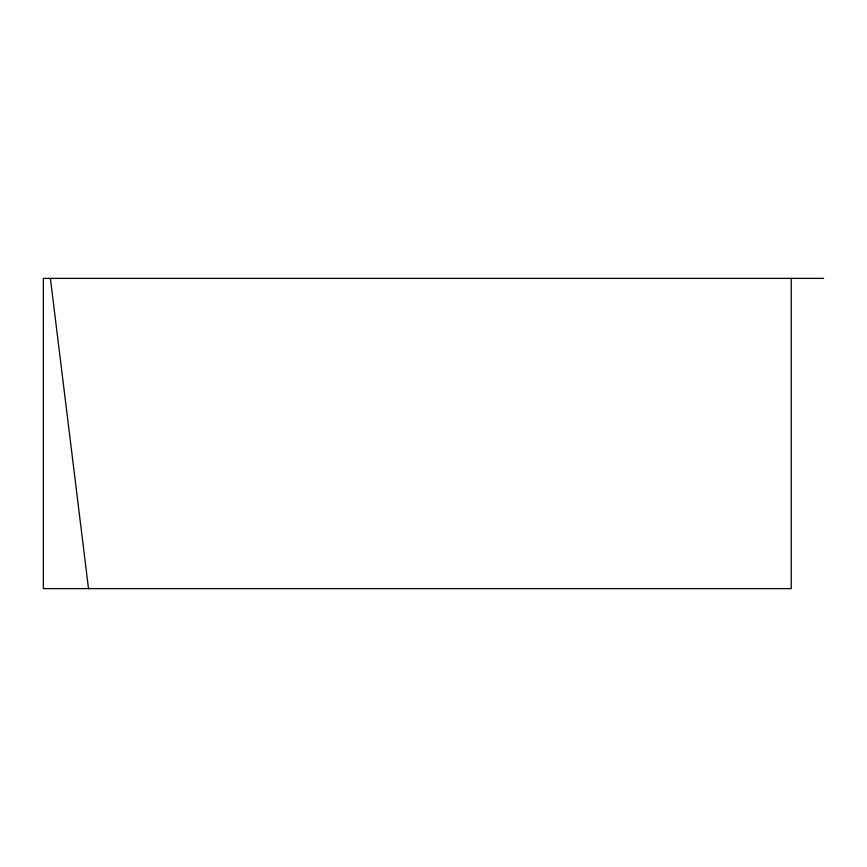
<?xml version="1.0" encoding="UTF-8"?>
<svg xmlns="http://www.w3.org/2000/svg" width="867" height="867" viewBox="0 0 867 867"><rect width="100%" height="100%" fill="white"/><g stroke="black" fill="none" stroke-linecap="round" stroke-linejoin="round"><path stroke-width="1.3" d="M823.65 278.383L43.35 278.383L43.35 588.617L791.235 588.617L791.235 278.383M50.394 278.383L88.51 588.617"/></g></svg>
